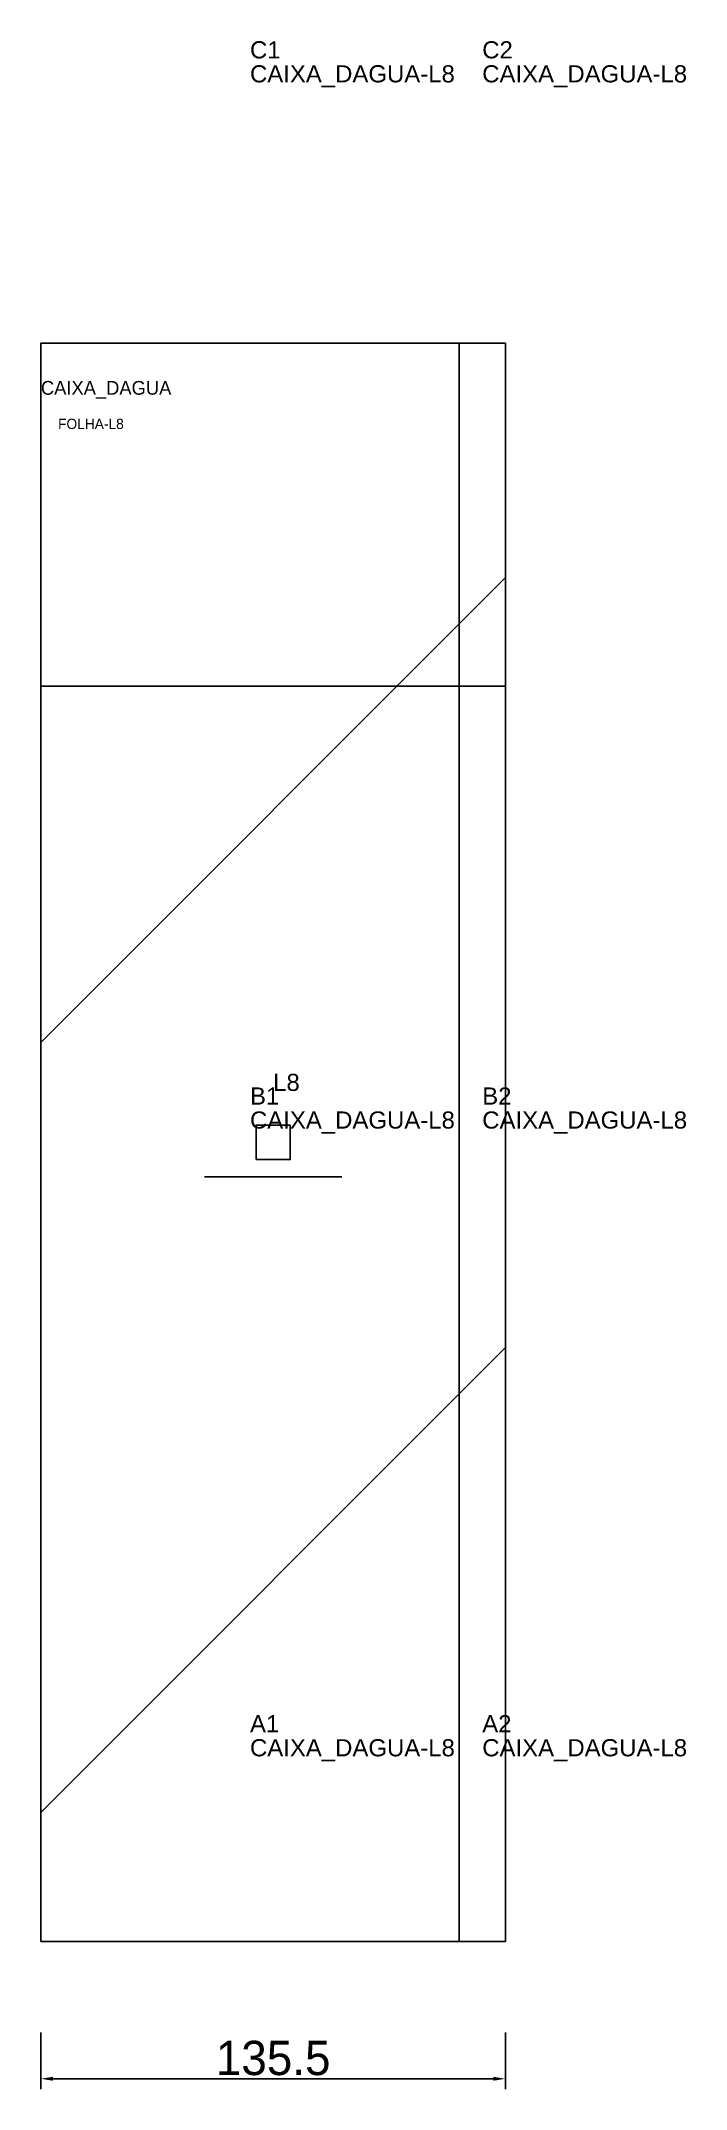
# Model space of a CAD drawing. Header units: metres. Extents: x 222 to 410, y -307 to 290.
import ezdxf

# ---------------------------------------------------------------- set-up
doc = ezdxf.new("R2010")
doc.units = ezdxf.units.M
for name, color, linetype in [('3', 3, 'CONTINUOUS'), ('AUX00', 7, 'CONTINUOUS'), ('COTA', 241, 'CONTINUOUS'), ('FOLHA', 255, 'CONTINUOUS'), ('Hachura', 251, 'CONTINUOUS'), ('NOMENCLATURA', 7, 'CONTINUOUS'), ('Nível', 160, 'CONTINUOUS'), ('Painéis', 200, 'CONTINUOUS'), ('Pilares', 5, 'CONTINUOUS'), ('SARR_2.2x7', 40, 'CONTINUOUS')]:
    doc.layers.add(name, color=color, linetype=linetype)
doc.styles.add('ARIAL', font='Arial.ttf')
doc.styles.add('STR_STANDARD', font='arial.ttf')
doc.dimstyles.new('EZ DXF', dxfattribs={"dimtxt": 10, "dimasz": 3.5, "dimexe": 3, "dimexo": 1.5, "dimgap": 1, "dimtad": 1, "dimdec": 1, "dimdsep": 46, "dimcen": 2.5, "dimazin": 3, "dimtfac": 1, "dimtmove": 0, "dimatfit": 3})

msp = doc.modelspace()

# ---------------------------------------------------------------- hatches: boundary and pattern name
at = {"layer": 'Hachura'}
h = msp.add_hatch(dxfattribs=at)
h.set_pattern_fill('ANSI31', scale=50)
h.paths.add_polyline_path([(222.2, 201.5), (357.72, 201.5), (357.72, -264.45), (222.2, -264.45)])
h = msp.add_hatch(dxfattribs=at)
h.set_pattern_fill('ANSI31', scale=50)
h.paths.add_polyline_path([(222.2, 201.5), (357.72, 201.5), (357.72, -264.45), (222.2, -264.45)])

# ---------------------------------------------------------------- linework, layer by layer
at = {"layer": '3'}
for points in [[(344.2, -264.45), (344.2, 201.5)], [(344.2, -264.45), (344.2, 201.5)], [(222.2, 101.55), (357.72, 101.55)], [(222.2, 101.55), (357.72, 101.55)]]:
    msp.add_lwpolyline(points, close=True, dxfattribs=at)
at = {"layer": 'Painéis', "color": 200}
for p, q in [((222.2, 201.5), (357.72, 201.5)), ((222.2, -264.45), (222.2, 201.5)), ((222.2, 201.5), (357.72, 201.5)), ((222.2, -264.45), (222.2, 201.5)), ((357.72, 201.5), (357.72, -264.45)), ((357.72, 201.5), (357.72, -264.45)), ((357.72, -264.45), (222.2, -264.45)), ((357.72, -264.45), (222.2, -264.45))]:
    msp.add_line(p, q, dxfattribs=at)
at = {"layer": 'Pilares'}
msp.add_lwpolyline([(284.96, -36.47), (294.96, -36.47), (294.96, -26.47), (284.96, -26.47)], close=True, dxfattribs=at)
msp.add_lwpolyline([(284.96, -36.47), (294.96, -36.47), (294.96, -26.47), (284.96, -26.47)], close=True, dxfattribs=at)
at = {"layer": 'SARR_2.2x7'}
msp.add_line((269.96, -41.47), (309.96, -41.47), dxfattribs=at)
msp.add_line((269.96, -41.47), (309.96, -41.47), dxfattribs=at)

# ---------------------------------------------------------------- texts
at = {"layer": '3', "style": 'STR_STANDARD'}
for s, p in [('C1', (283.2, 284.55)), ('C1', (283.2, 284.55)), ('C2', (350.96, 284.55)), ('C2', (350.96, 284.55)), ('B1', (283.2, -20.45)), ('B1', (283.2, -20.45)), ('B2', (350.96, -20.45)), ('B2', (350.96, -20.45)), ('A1', (283.2, -203.45)), ('A1', (283.2, -203.45)), ('A2', (350.96, -203.45)), ('A2', (350.96, -203.45))]:
    msp.add_text(s, height=5, dxfattribs=at).set_placement(p)
at = {"layer": 'AUX00', "style": 'STR_STANDARD'}
for p in [(283.2, 277.55), (283.2, 277.55), (350.96, 277.55), (350.96, 277.55), (283.2, -27.45), (283.2, -27.45), (350.96, -27.45), (350.96, -27.45), (283.2, -210.45), (283.2, -210.45), (350.96, -210.45), (350.96, -210.45)]:
    msp.add_text('CAIXA_DAGUA-L8', height=5, dxfattribs=at).set_placement(p)
at = {"layer": 'FOLHA'}
msp.add_text('FOLHA-L8', height=3, dxfattribs=at).set_placement((227.2, 176.5))
msp.add_text('FOLHA-L8', height=3, dxfattribs=at).set_placement((227.2, 176.5))
at = {"layer": 'NOMENCLATURA', "insert": (289.96, -11.47), "char_height": 5, "attachment_point": 1, "style": 'ARIAL'}
msp.add_mtext('L8', dxfattribs=at)
msp.add_mtext('L8', dxfattribs=at)
at = {"layer": 'Nível'}
msp.add_text('CAIXA_DAGUA', height=4, dxfattribs=at).set_placement((222.2, 186.5))
msp.add_text('CAIXA_DAGUA', height=4, dxfattribs=at).set_placement((222.2, 186.5))

# ---------------------------------------------------------------- dimensions: what is measured, and where the dimension line sits
at = {"layer": 'COTA'}
msp.add_linear_dim(base=(222.2, -304.45), p1=(222.2, -289.45), p2=(357.72, -289.45), dimstyle='EZ DXF', dxfattribs=at).render()
msp.add_linear_dim(base=(222.2, -304.45), p1=(222.2, -289.45), p2=(357.72, -289.45), dimstyle='EZ DXF', dxfattribs=at).render()

doc.saveas('drawing.dxf')
